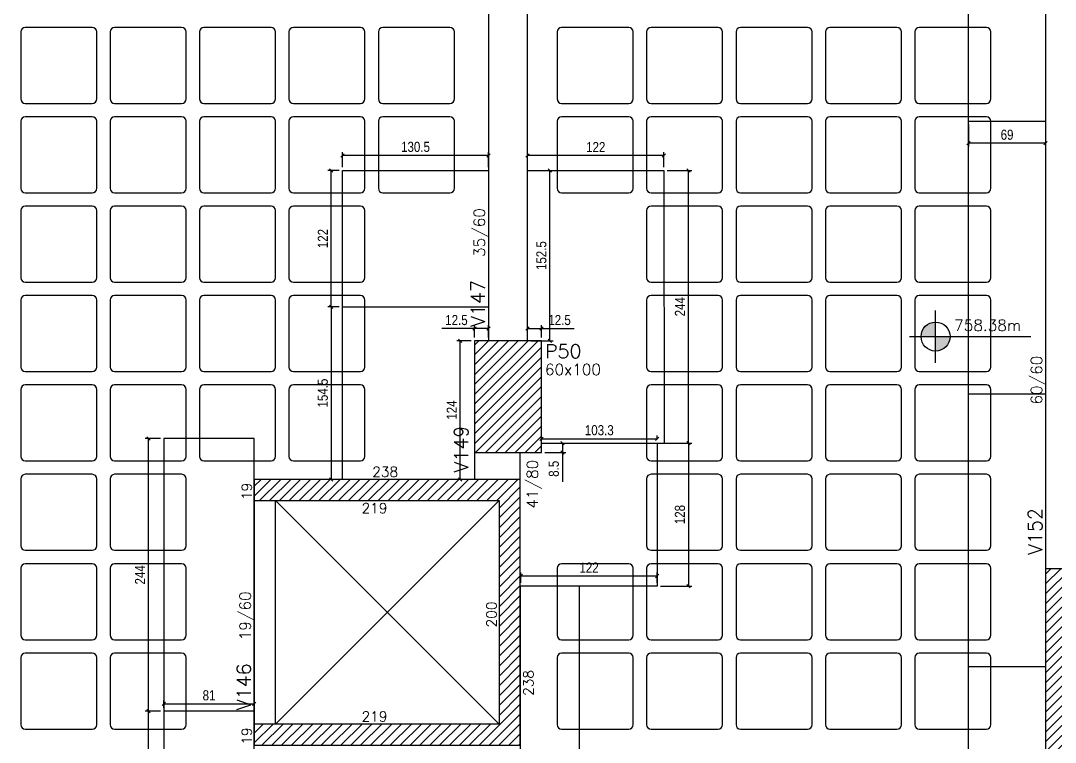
# Model space of a CAD drawing. Header units: millimetres. Extents: x -9777 to 15193, y 190 to 5169.
# Drawn here: x 5778 to 6703, y 1972 to 2618 of the extents above; entities that cross this region are included whole.
import ezdxf

# ---------------------------------------------------------------- set-up
doc = ezdxf.new("R2010")
doc.units = ezdxf.units.MM
for name, color, linetype in [('251', 5, 'Continuous'), ('COTA', 241, 'Continuous'), ('F-CUBETA', 1, 'Continuous'), ('F-NÍVEL-PLANTA', 2, 'Continuous'), ('F-PILARES-DIM', 172, 'Continuous'), ('F-PILARES-HACH', 174, 'Continuous'), ('F-PILARES-NOME', 170, 'Continuous'), ('F-PILARES-S', 170, 'Continuous'), ('F-TEXTO', 6, 'Continuous'), ('F-VIGAS', 3, 'Continuous'), ('F-VIGAS-DIM', 2, 'Continuous'), ('F-VIGAS-NOME', 4, 'Continuous'), ('F-VÃO', 1, 'Continuous'), ('Painéis', 200, 'Continuous')]:
    doc.layers.add(name, color=color, linetype=linetype)
doc.styles.add('COTA TECNICA-50', font='techl___.ttf', dxfattribs={"height": 9})
doc.styles.add('MCP', font='romans.shx')
doc.dimstyles.new('COTA PAINEL-50', dxfattribs={"dimtxt": 9, "dimasz": 3, "dimexe": 3, "dimexo": 3, "dimgap": 3, "dimtad": 1, "dimdec": 1, "dimzin": 12, "dimdsep": 46, "dimtxsty": 'COTA TECNICA-50', "dimblk1": 'OBLIQUE', "dimblk2": 'OBLIQUE', "dimsah": 1, "dimcen": 0.9, "dimclrd": 4, "dimclre": 4, "dimclrt": 240, "dimadec": 1, "dimazin": 3, "dimtfac": 1, "dimtdec": 1, "dimtmove": 0, "dimatfit": 3, "dimfxl": 1, "dimtolj": 1, "dimtzin": 12, "dimarcsym": 0})
pattern_1 = [(45, (4154.6213, 1323.973), (-4.419417, 4.419417), [])]

# ---------------------------------------------------------------- blocks, each defined once
blk = doc.blocks.new('_VAONER063650636500869008690')
at = {"layer": '251', "color": 1}
for p, q in [((-34, 30), (-34, -30)), ((30, 34), (-30, 34)), ((34, -30), (34, 30)), ((-30, -34), (30, -34))]:
    blk.add_line(p, q, dxfattribs=at)
for centre, start, end in [((-30, 30), 90, 180), ((30, 30), 0, 90), ((-30, -30), 180, 270), ((30, -30), 270, 0)]:
    blk.add_arc(centre, 4, start, end, dxfattribs=at)
blk = doc.blocks.new('Nível - Planta')
at = {"layer": 'F-NÍVEL-PLANTA'}
h = blk.add_hatch(color=71, dxfattribs=at)
h.paths.add_polyline_path([(0, 0), (0, 0.26, 0.414214), (-0.26, 0)])
h.paths.add_polyline_path([(0.26, 0), (0, 0), (0, -0.26, 0.414214)])
for p, q in [((0, -0.469), (0, 0.469)), ((-0.469, 0), (1.704, 0))]:
    blk.add_line(p, q, dxfattribs=at)
blk.add_circle((0, 0), 0.26, dxfattribs=at)
at = {"layer": 'F-TEXTO', "color": 3, "style": 'MCP'}
blk.add_attdef('NÍVEL', (0.333, 0.102), '', height=0.2, dxfattribs=at)
blk = doc.blocks.new('_Oblique')
at = {"color": 0, "linetype": 'ByBlock', "lineweight": -2}
blk.add_line((-0.5, -0.5), (0.5, 0.5), dxfattribs=at)
blk = doc.blocks.new('*D1290')
at = {"layer": 'COTA', "color": 4, "lineweight": -2, "transparency": 16777216}
for p, q in [((6625.62, 2524.97), (6625.62, 2505.23)), ((6694.62, 2524.97), (6694.62, 2505.23)), ((6694.62, 2508.23), (6625.62, 2508.23))]:
    blk.add_line(p, q, dxfattribs=at)
at = {"layer": 'Defpoints', "color": 0, "transparency": 16777216}
for p in [(6625.62, 2527.97), (6694.62, 2527.97), (6625.62, 2508.23)]:
    blk.add_point(p, dxfattribs=at)
at = {"layer": 'COTA', "color": 4, "lineweight": -2, "transparency": 16777216, "xscale": 3, "yscale": 3, "zscale": 3, "rotation": 180}
blk.add_blockref('_Oblique', (6625.62, 2508.23), dxfattribs=at)
at = {"layer": 'COTA', "color": 4, "lineweight": -2, "transparency": 16777216, "xscale": 3, "yscale": 3, "zscale": 3}
blk.add_blockref('_Oblique', (6694.62, 2508.23), dxfattribs=at)
at = {"layer": 'COTA', "color": 240, "transparency": 16777216, "insert": (6660.12, 2515.85), "char_height": 9, "attachment_point": 5, "style": 'COTA TECNICA-50'}
blk.add_mtext('\\A1;69', dxfattribs=at)
blk = doc.blocks.new('*D1340')
at = {"layer": 'COTA', "color": 4, "lineweight": -2, "transparency": 16777216}
for p, q in [((6231.12, 2486.97), (6231.12, 2500.3)), ((6353.12, 2486.97), (6353.12, 2500.3)), ((6353.12, 2497.3), (6231.12, 2497.3))]:
    blk.add_line(p, q, dxfattribs=at)
at = {"layer": 'Defpoints', "color": 0, "transparency": 16777216}
for p in [(6231.12, 2497.3), (6231.12, 2483.97), (6353.12, 2483.97)]:
    blk.add_point(p, dxfattribs=at)
at = {"layer": 'COTA', "color": 4, "lineweight": -2, "transparency": 16777216, "xscale": 3, "yscale": 3, "zscale": 3, "rotation": 180}
blk.add_blockref('_Oblique', (6231.12, 2497.3), dxfattribs=at)
at = {"layer": 'COTA', "color": 4, "lineweight": -2, "transparency": 16777216, "xscale": 3, "yscale": 3, "zscale": 3}
blk.add_blockref('_Oblique', (6353.12, 2497.3), dxfattribs=at)
at = {"layer": 'COTA', "color": 240, "transparency": 16777216, "insert": (6292.12, 2504.86), "char_height": 9, "attachment_point": 5, "style": 'COTA TECNICA-50'}
blk.add_mtext('\\A1;122', dxfattribs=at)
blk = doc.blocks.new('*D1341')
at = {"layer": 'COTA', "color": 4, "lineweight": -2, "transparency": 16777216}
for p, q in [((6234.12, 2483.97), (6254.11, 2483.97)), ((6251.11, 2331.47), (6251.11, 2483.97)), ((6234.12, 2331.47), (6254.11, 2331.47))]:
    blk.add_line(p, q, dxfattribs=at)
at = {"layer": 'Defpoints', "color": 0, "transparency": 16777216}
for p in [(6231.12, 2483.97), (6251.11, 2483.97), (6231.12, 2331.47)]:
    blk.add_point(p, dxfattribs=at)
at = {"layer": 'COTA', "color": 4, "lineweight": -2, "transparency": 16777216, "xscale": 3, "yscale": 3, "zscale": 3}
for p, rotation in [((6251.11, 2483.97), 90), ((6251.11, 2331.47), 270)]:
    blk.add_blockref('_Oblique', p, dxfattribs=dict(at, rotation=rotation))
at = {"layer": 'COTA', "color": 240, "transparency": 16777216, "insert": (6243.51, 2407.72), "char_height": 9, "attachment_point": 5, "rotation": 90, "style": 'COTA TECNICA-50'}
blk.add_mtext('\\A1;152.5', dxfattribs=at)
blk = doc.blocks.new('*D1342')
at = {"layer": 'COTA', "color": 4, "lineweight": -2, "transparency": 16777216}
for p, q in [((6231.12, 2334.47), (6231.12, 2345.42)), ((6231.12, 2342.42), (6243.62, 2342.42)), ((6243.62, 2334.47), (6243.62, 2345.42)), ((6243.62, 2342.42), (6272.86, 2342.42))]:
    blk.add_line(p, q, dxfattribs=at)
at = {"layer": 'Defpoints', "color": 0, "transparency": 16777216}
for p in [(6243.62, 2342.42), (6231.12, 2331.47), (6243.62, 2331.47)]:
    blk.add_point(p, dxfattribs=at)
at = {"layer": 'COTA', "color": 4, "lineweight": -2, "transparency": 16777216, "xscale": 3, "yscale": 3, "zscale": 3, "rotation": 180}
blk.add_blockref('_Oblique', (6231.12, 2342.42), dxfattribs=at)
at = {"layer": 'COTA', "color": 4, "lineweight": -2, "transparency": 16777216, "xscale": 3, "yscale": 3, "zscale": 3}
blk.add_blockref('_Oblique', (6243.62, 2342.42), dxfattribs=at)
at = {"layer": 'COTA', "color": 240, "transparency": 16777216, "insert": (6259.74, 2350.01), "char_height": 9, "attachment_point": 5, "style": 'COTA TECNICA-50'}
blk.add_mtext('\\A1;12.5', dxfattribs=at)
blk = doc.blocks.new('*D1343')
at = {"layer": 'COTA', "color": 4, "lineweight": -2, "transparency": 16777216}
for p, q in [((6183.62, 2342.42), (6154.38, 2342.42)), ((6183.62, 2334.47), (6183.62, 2345.42)), ((6196.12, 2342.42), (6183.62, 2342.42)), ((6196.12, 2334.47), (6196.12, 2345.42))]:
    blk.add_line(p, q, dxfattribs=at)
at = {"layer": 'Defpoints', "color": 0, "transparency": 16777216}
for p in [(6183.62, 2342.42), (6183.62, 2331.47), (6196.12, 2331.47)]:
    blk.add_point(p, dxfattribs=at)
at = {"layer": 'COTA', "color": 4, "lineweight": -2, "transparency": 16777216, "xscale": 3, "yscale": 3, "zscale": 3, "rotation": 180}
blk.add_blockref('_Oblique', (6183.62, 2342.42), dxfattribs=at)
at = {"layer": 'COTA', "color": 4, "lineweight": -2, "transparency": 16777216, "xscale": 3, "yscale": 3, "zscale": 3}
blk.add_blockref('_Oblique', (6196.12, 2342.42), dxfattribs=at)
at = {"layer": 'COTA', "color": 240, "transparency": 16777216, "insert": (6167.5, 2350.01), "char_height": 9, "attachment_point": 5, "style": 'COTA TECNICA-50'}
blk.add_mtext('\\A1;12.5', dxfattribs=at)
blk = doc.blocks.new('*D1344')
at = {"layer": 'COTA', "color": 4, "lineweight": -2, "transparency": 16777216}
for p, q in [((6246.62, 2239.97), (6265.24, 2239.97)), ((6246.62, 2231.47), (6265.24, 2231.47)), ((6262.24, 2239.97), (6262.24, 2231.47)), ((6262.24, 2231.47), (6262.24, 2205.37))]:
    blk.add_line(p, q, dxfattribs=at)
at = {"layer": 'Defpoints', "color": 0, "transparency": 16777216}
for p in [(6243.62, 2239.97), (6243.62, 2231.47), (6262.24, 2231.47)]:
    blk.add_point(p, dxfattribs=at)
at = {"layer": 'COTA', "color": 4, "lineweight": -2, "transparency": 16777216, "xscale": 3, "yscale": 3, "zscale": 3}
for p, rotation in [((6262.24, 2239.97), 90), ((6262.24, 2231.47), 270)]:
    blk.add_blockref('_Oblique', p, dxfattribs=dict(at, rotation=rotation))
at = {"layer": 'COTA', "color": 240, "transparency": 16777216, "insert": (6254.62, 2216.92), "char_height": 9, "attachment_point": 5, "rotation": 90, "style": 'COTA TECNICA-50'}
blk.add_mtext('\\A1;8.5', dxfattribs=at)
blk = doc.blocks.new('*D1345')
at = {"layer": 'COTA', "color": 4, "lineweight": -2, "transparency": 16777216}
for p, q in [((6225.12, 2114.97), (6225.12, 2123.97)), ((6347.12, 2120.97), (6225.12, 2120.97)), ((6347.12, 2114.97), (6347.12, 2123.97))]:
    blk.add_line(p, q, dxfattribs=at)
at = {"layer": 'Defpoints', "color": 0, "transparency": 16777216}
for p in [(6225.12, 2120.97), (6225.12, 2111.97), (6347.12, 2111.97)]:
    blk.add_point(p, dxfattribs=at)
at = {"layer": 'COTA', "color": 4, "lineweight": -2, "transparency": 16777216, "xscale": 3, "yscale": 3, "zscale": 3, "rotation": 180}
blk.add_blockref('_Oblique', (6225.12, 2120.97), dxfattribs=at)
at = {"layer": 'COTA', "color": 4, "lineweight": -2, "transparency": 16777216, "xscale": 3, "yscale": 3, "zscale": 3}
blk.add_blockref('_Oblique', (6347.12, 2120.97), dxfattribs=at)
at = {"layer": 'COTA', "color": 240, "transparency": 16777216, "insert": (6286.12, 2128.52), "char_height": 9, "attachment_point": 5, "style": 'COTA TECNICA-50'}
blk.add_mtext('\\A1;122', dxfattribs=at)
blk = doc.blocks.new('*D1346')
at = {"layer": 'COTA', "color": 4, "lineweight": -2, "transparency": 16777216}
for p, q in [((6356.12, 2483.97), (6378.02, 2483.97)), ((6375.02, 2239.97), (6375.02, 2483.97)), ((6356.45, 2239.97), (6378.02, 2239.97))]:
    blk.add_line(p, q, dxfattribs=at)
at = {"layer": 'Defpoints', "color": 0, "transparency": 16777216}
for p in [(6353.12, 2483.97), (6375.02, 2483.97), (6353.45, 2239.97)]:
    blk.add_point(p, dxfattribs=at)
at = {"layer": 'COTA', "color": 4, "lineweight": -2, "transparency": 16777216, "xscale": 3, "yscale": 3, "zscale": 3}
for p, rotation in [((6375.02, 2483.97), 90), ((6375.02, 2239.97), 270)]:
    blk.add_blockref('_Oblique', p, dxfattribs=dict(at, rotation=rotation))
at = {"layer": 'COTA', "color": 240, "transparency": 16777216, "insert": (6367.45, 2361.97), "char_height": 9, "attachment_point": 5, "rotation": 90, "style": 'COTA TECNICA-50'}
blk.add_mtext('\\A1;244', dxfattribs=at)
blk = doc.blocks.new('*D1347')
at = {"layer": 'COTA', "color": 4, "lineweight": -2, "transparency": 16777216}
for p, q in [((6349.95, 2239.97), (6378.02, 2239.97)), ((6375.02, 2239.97), (6375.02, 2111.97)), ((6350.12, 2111.97), (6378.02, 2111.97))]:
    blk.add_line(p, q, dxfattribs=at)
at = {"layer": 'Defpoints', "color": 0, "transparency": 16777216}
for p in [(6346.95, 2239.97), (6347.12, 2111.97), (6375.02, 2111.97)]:
    blk.add_point(p, dxfattribs=at)
at = {"layer": 'COTA', "color": 4, "lineweight": -2, "transparency": 16777216, "xscale": 3, "yscale": 3, "zscale": 3}
for p, rotation in [((6375.02, 2239.97), 90), ((6375.02, 2111.97), 270)]:
    blk.add_blockref('_Oblique', p, dxfattribs=dict(at, rotation=rotation))
at = {"layer": 'COTA', "color": 240, "transparency": 16777216, "insert": (6367.43, 2175.97), "char_height": 9, "attachment_point": 5, "rotation": 90, "style": 'COTA TECNICA-50'}
blk.add_mtext('\\A1;128', dxfattribs=at)
blk = doc.blocks.new('*D1348')
at = {"layer": 'COTA', "color": 4, "lineweight": -2, "transparency": 16777216}
for p, q in [((6243.62, 2242.97), (6243.62, 2246.72)), ((6243.62, 2243.72), (6346.95, 2243.72)), ((6346.95, 2243.11), (6346.95, 2246.72))]:
    blk.add_line(p, q, dxfattribs=at)
at = {"layer": 'Defpoints', "color": 0, "transparency": 16777216}
for p in [(6346.95, 2243.72), (6346.95, 2240.11), (6243.62, 2239.97)]:
    blk.add_point(p, dxfattribs=at)
at = {"layer": 'COTA', "color": 4, "lineweight": -2, "transparency": 16777216, "xscale": 3, "yscale": 3, "zscale": 3, "rotation": 180}
blk.add_blockref('_Oblique', (6243.62, 2243.72), dxfattribs=at)
at = {"layer": 'COTA', "color": 4, "lineweight": -2, "transparency": 16777216, "xscale": 3, "yscale": 3, "zscale": 3}
blk.add_blockref('_Oblique', (6346.95, 2243.72), dxfattribs=at)
at = {"layer": 'COTA', "color": 240, "transparency": 16777216, "insert": (6295.29, 2251.42), "char_height": 9, "attachment_point": 5, "style": 'COTA TECNICA-50'}
blk.add_mtext('\\A1;103.3', dxfattribs=at)
blk = doc.blocks.new('*D1349')
at = {"layer": 'COTA', "color": 4, "lineweight": -2, "transparency": 16777216}
for p, q in [((6062.62, 2361.97), (6052.52, 2361.97)), ((6055.52, 2361.97), (6055.52, 2207.47)), ((6062.62, 2207.47), (6052.52, 2207.47))]:
    blk.add_line(p, q, dxfattribs=at)
at = {"layer": 'Defpoints', "color": 0, "transparency": 16777216}
for p in [(6065.62, 2361.97), (6055.52, 2207.47), (6065.62, 2207.47)]:
    blk.add_point(p, dxfattribs=at)
at = {"layer": 'COTA', "color": 4, "lineweight": -2, "transparency": 16777216, "xscale": 3, "yscale": 3, "zscale": 3}
for p, rotation in [((6055.52, 2361.97), 90), ((6055.52, 2207.47), 270)]:
    blk.add_blockref('_Oblique', p, dxfattribs=dict(at, rotation=rotation))
at = {"layer": 'COTA', "color": 240, "transparency": 16777216, "insert": (6047.92, 2284.72), "char_height": 9, "attachment_point": 5, "rotation": 90, "style": 'COTA TECNICA-50'}
blk.add_mtext('\\A1;154.5', dxfattribs=at)
blk = doc.blocks.new('*D1350')
at = {"layer": 'COTA', "color": 4, "lineweight": -2, "transparency": 16777216}
for p, q in [((6062.62, 2483.97), (6052.52, 2483.97)), ((6055.52, 2361.97), (6055.52, 2483.97)), ((6062.62, 2361.97), (6052.52, 2361.97))]:
    blk.add_line(p, q, dxfattribs=at)
at = {"layer": 'Defpoints', "color": 0, "transparency": 16777216}
for p in [(6055.52, 2483.97), (6065.62, 2483.97), (6065.62, 2361.97)]:
    blk.add_point(p, dxfattribs=at)
at = {"layer": 'COTA', "color": 4, "lineweight": -2, "transparency": 16777216, "xscale": 3, "yscale": 3, "zscale": 3}
for p, rotation in [((6055.52, 2483.97), 90), ((6055.52, 2361.97), 270)]:
    blk.add_blockref('_Oblique', p, dxfattribs=dict(at, rotation=rotation))
at = {"layer": 'COTA', "color": 240, "transparency": 16777216, "insert": (6047.97, 2422.97), "char_height": 9, "attachment_point": 5, "rotation": 90, "style": 'COTA TECNICA-50'}
blk.add_mtext('\\A1;122', dxfattribs=at)
blk = doc.blocks.new('*D1351')
at = {"layer": 'COTA', "color": 4, "lineweight": -2, "transparency": 16777216}
for p, q in [((6065.62, 2486.97), (6065.62, 2500.3)), ((6196.12, 2486.97), (6196.12, 2500.3)), ((6196.12, 2497.3), (6065.62, 2497.3))]:
    blk.add_line(p, q, dxfattribs=at)
at = {"layer": 'Defpoints', "color": 0, "transparency": 16777216}
for p in [(6065.62, 2497.3), (6065.62, 2483.97), (6196.12, 2483.97)]:
    blk.add_point(p, dxfattribs=at)
at = {"layer": 'COTA', "color": 4, "lineweight": -2, "transparency": 16777216, "xscale": 3, "yscale": 3, "zscale": 3, "rotation": 180}
blk.add_blockref('_Oblique', (6065.62, 2497.3), dxfattribs=at)
at = {"layer": 'COTA', "color": 4, "lineweight": -2, "transparency": 16777216, "xscale": 3, "yscale": 3, "zscale": 3}
blk.add_blockref('_Oblique', (6196.12, 2497.3), dxfattribs=at)
at = {"layer": 'COTA', "color": 240, "transparency": 16777216, "insert": (6130.87, 2505), "char_height": 9, "attachment_point": 5, "style": 'COTA TECNICA-50'}
blk.add_mtext('\\A1;130.5', dxfattribs=at)
blk = doc.blocks.new('*D1352')
at = {"layer": 'COTA', "color": 4, "lineweight": -2, "transparency": 16777216}
for p, q in [((6180.62, 2331.47), (6167.84, 2331.47)), ((6170.84, 2207.47), (6170.84, 2331.47)), ((6180.62, 2207.47), (6167.84, 2207.47))]:
    blk.add_line(p, q, dxfattribs=at)
at = {"layer": 'Defpoints', "color": 0, "transparency": 16777216}
for p in [(6170.84, 2331.47), (6183.62, 2331.47), (6183.62, 2207.47)]:
    blk.add_point(p, dxfattribs=at)
at = {"layer": 'COTA', "color": 4, "lineweight": -2, "transparency": 16777216, "xscale": 3, "yscale": 3, "zscale": 3}
for p, rotation in [((6170.84, 2331.47), 90), ((6170.84, 2207.47), 270)]:
    blk.add_blockref('_Oblique', p, dxfattribs=dict(at, rotation=rotation))
at = {"layer": 'COTA', "color": 240, "transparency": 16777216, "insert": (6163.27, 2269.47), "char_height": 9, "attachment_point": 5, "rotation": 90, "style": 'COTA TECNICA-50'}
blk.add_mtext('\\A1;124', dxfattribs=at)
blk = doc.blocks.new('*D1355')
at = {"layer": 'COTA', "color": 4, "lineweight": -2, "transparency": 16777216}
for p, q in [((5902.62, 1999.97), (5888.95, 1999.97)), ((5891.95, 1871.97), (5891.95, 1999.97)), ((5902.62, 1871.97), (5888.95, 1871.97))]:
    blk.add_line(p, q, dxfattribs=at)
at = {"layer": 'Defpoints', "color": 0, "transparency": 16777216}
for p in [(5891.95, 1999.97), (5905.62, 1999.97), (5905.62, 1871.97)]:
    blk.add_point(p, dxfattribs=at)
at = {"layer": 'COTA', "color": 4, "lineweight": -2, "transparency": 16777216, "xscale": 3, "yscale": 3, "zscale": 3}
for p, rotation in [((5891.95, 1999.97), 90), ((5891.95, 1871.97), 270)]:
    blk.add_blockref('_Oblique', p, dxfattribs=dict(at, rotation=rotation))
at = {"layer": 'COTA', "color": 240, "transparency": 16777216, "insert": (5884.36, 1935.97), "char_height": 9, "attachment_point": 5, "rotation": 90, "style": 'COTA TECNICA-50'}
blk.add_mtext('\\A1;128', dxfattribs=at)
blk = doc.blocks.new('*D1356')
at = {"layer": 'COTA', "color": 4, "lineweight": -2, "transparency": 16777216}
for p, q in [((5902.62, 2243.97), (5888.95, 2243.97)), ((5891.95, 1999.97), (5891.95, 2243.97)), ((5902.62, 1999.97), (5888.95, 1999.97))]:
    blk.add_line(p, q, dxfattribs=at)
at = {"layer": 'Defpoints', "color": 0, "transparency": 16777216}
for p in [(5891.95, 2243.97), (5905.62, 2243.97), (5905.62, 1999.97)]:
    blk.add_point(p, dxfattribs=at)
at = {"layer": 'COTA', "color": 4, "lineweight": -2, "transparency": 16777216, "xscale": 3, "yscale": 3, "zscale": 3}
for p, rotation in [((5891.95, 2243.97), 90), ((5891.95, 1999.97), 270)]:
    blk.add_blockref('_Oblique', p, dxfattribs=dict(at, rotation=rotation))
at = {"layer": 'COTA', "color": 240, "transparency": 16777216, "insert": (5884.38, 2121.97), "char_height": 9, "attachment_point": 5, "rotation": 90, "style": 'COTA TECNICA-50'}
blk.add_mtext('\\A1;244', dxfattribs=at)
blk = doc.blocks.new('*D1357')
at = {"layer": 'COTA', "color": 4, "lineweight": -2, "transparency": 16777216}
for p, q in [((5905.62, 2002.97), (5905.62, 2009.55)), ((5986.62, 2002.97), (5986.62, 2009.55)), ((5905.62, 2006.55), (5986.62, 2006.55))]:
    blk.add_line(p, q, dxfattribs=at)
at = {"layer": 'Defpoints', "color": 0, "transparency": 16777216}
for p in [(5905.62, 1999.97), (5986.62, 2006.55), (5986.62, 1999.97)]:
    blk.add_point(p, dxfattribs=at)
at = {"layer": 'COTA', "color": 4, "lineweight": -2, "transparency": 16777216, "xscale": 3, "yscale": 3, "zscale": 3, "rotation": 180}
blk.add_blockref('_Oblique', (5905.62, 2006.55), dxfattribs=at)
at = {"layer": 'COTA', "color": 4, "lineweight": -2, "transparency": 16777216, "xscale": 3, "yscale": 3, "zscale": 3}
blk.add_blockref('_Oblique', (5986.62, 2006.55), dxfattribs=at)
at = {"layer": 'COTA', "color": 240, "transparency": 16777216, "insert": (5946.12, 2014.13), "char_height": 9, "attachment_point": 5, "style": 'COTA TECNICA-50'}
blk.add_mtext('\\A1;81', dxfattribs=at)

msp = doc.modelspace()

# ---------------------------------------------------------------- hatches: boundary and pattern name
at = {"layer": 'F-PILARES-HACH', "linetype": 'Continuous'}
h = msp.add_hatch(dxfattribs=at)
h.set_pattern_fill('ANSI31', color=256, scale=50, style=0)
h.set_pattern_definition(pattern_1)
h.paths.add_polyline_path([(6183.62, 2231.47), (6243.62, 2231.47), (6243.62, 2331.47), (6183.62, 2331.47)], flags=16)
h = msp.add_hatch(dxfattribs=at)
h.set_pattern_fill('ANSI31', color=256, scale=50, style=0)
h.set_pattern_definition(pattern_1)
h.paths.add_polyline_path([(6224.62, 1969.47), (6224.62, 2207.47), (5986.62, 2207.47), (5986.62, 2188.47), (6205.62, 2188.47), (6205.62, 1988.47), (5986.62, 1988.47), (5986.62, 1969.47)], flags=16)
h = msp.add_hatch(dxfattribs=at)
h.set_pattern_fill('ANSI31', color=256, scale=50, style=0)
h.set_pattern_definition(pattern_1)
h.paths.add_polyline_path([(6694.62, 1798.47), (6754.62, 1798.47), (6754.62, 2127.47), (6694.62, 2127.47)], flags=16)

# ---------------------------------------------------------------- linework, layer by layer
at = {"layer": 'F-PILARES-S', "linetype": 'Continuous'}
for points in [[(6183.62, 2231.47), (6243.62, 2231.47), (6243.62, 2331.47), (6183.62, 2331.47), (6183.62, 2231.47)], [(6224.62, 1969.47), (6224.62, 2207.47), (5986.62, 2207.47), (5986.62, 2188.47), (6205.62, 2188.47), (6205.62, 1988.47), (5986.62, 1988.47), (5986.62, 1969.47), (6224.62, 1969.47)], [(6694.62, 1798.47), (6754.62, 1798.47), (6754.62, 2127.47), (6694.62, 2127.47), (6694.62, 1798.47)]]:
    msp.add_lwpolyline(points, dxfattribs=at)
at = {"layer": 'F-VIGAS'}
for points in [[(6196.12, 2823.47), (6196.12, 2331.47)], [(6231.12, 2331.47), (6231.12, 2823.47)], [(6694.62, 2823.47), (6694.62, 2127.47)], [(6183.62, 2231.47), (6183.62, 2207.47)], [(6224.62, 2207.47), (6224.62, 2231.47)], [(5986.62, 2188.47), (5986.62, 1988.47)], [(6005.62, 1988.47), (6005.62, 2188.47)]]:
    msp.add_lwpolyline(points, dxfattribs=at)
at = {"layer": 'F-VÃO'}
for p, q in [((6005.62, 1988.47), (6205.62, 2188.47)), ((6005.62, 2188.47), (6205.62, 1988.47))]:
    msp.add_line(p, q, dxfattribs=at)
at = {"layer": 'Painéis'}
for p, q in [((6625.62, 1711.97), (6625.62, 2771.97)), ((6625.62, 2527.97), (6694.62, 2527.97)), ((6065.62, 2207.47), (6065.62, 2483.97)), ((6065.62, 2483.97), (6196.12, 2483.97)), ((6231.12, 2483.97), (6353.12, 2483.97)), ((6353.12, 2483.97), (6353.45, 2239.97)), ((6065.62, 2361.97), (6196.12, 2361.97)), ((6625.62, 2283.97), (6694.62, 2283.97)), ((5986.62, 2243.97), (5905.62, 2243.97)), ((5905.62, 2243.97), (5905.62, 1871.97)), ((5986.62, 1871.97), (5986.62, 2243.97)), ((6243.62, 2239.97), (6353.12, 2239.97)), ((6346.95, 2239.97), (6347.12, 2111.97)), ((6347.12, 2111.97), (6225.12, 2111.97)), ((6625.62, 2039.97), (6694.62, 2039.97)), ((5986.62, 1999.97), (5905.62, 1999.97))]:
    msp.add_line(p, q, dxfattribs=at)
msp.add_lwpolyline([(6224.62, 1891.97), (6277.62, 1891.97), (6277.62, 2111.97), (6224.62, 2111.97)], close=True, dxfattribs=at)

# ---------------------------------------------------------------- block references
at = {"layer": 'F-CUBETA'}
for p in [(5811.62, 2577.97), (5891.62, 2577.97), (5971.62, 2577.97), (6051.62, 2577.97), (6131.62, 2577.97), (6291.62, 2577.97), (6371.62, 2577.97), (6451.62, 2577.97), (6531.62, 2577.97), (6611.62, 2577.97), (5811.62, 2497.97), (5891.62, 2497.97), (5971.62, 2497.97), (6051.62, 2497.97), (6131.62, 2497.97), (6291.62, 2497.97), (6371.62, 2497.97), (6451.62, 2497.97), (6531.62, 2497.97), (6611.62, 2497.97), (5811.62, 2417.97), (5891.62, 2417.97), (5971.62, 2417.97), (6051.62, 2417.97), (6371.62, 2417.97), (6451.62, 2417.97), (6531.62, 2417.97), (6611.62, 2417.97), (5811.62, 2337.97), (5891.62, 2337.97), (5971.62, 2337.97), (6051.62, 2337.97), (6371.62, 2337.97), (6451.62, 2337.97), (6531.62, 2337.97), (6611.62, 2337.97), (5811.62, 2257.97), (5891.62, 2257.97), (5971.62, 2257.97), (6051.62, 2257.97), (6371.62, 2257.97), (6451.62, 2257.97), (6531.62, 2257.97), (6611.62, 2257.97), (5811.62, 2177.97), (5891.62, 2177.97), (6371.62, 2177.97), (6451.62, 2177.97), (6531.62, 2177.97), (6611.62, 2177.97), (5811.62, 2097.97), (5891.62, 2097.97), (6291.62, 2097.97), (6371.62, 2097.97), (6451.62, 2097.97), (6531.62, 2097.97), (6611.62, 2097.97), (5811.62, 2017.97), (5891.62, 2017.97), (6291.62, 2017.97), (6371.62, 2017.97), (6451.62, 2017.97), (6531.62, 2017.97), (6611.62, 2017.97)]:
    msp.add_blockref('_VAONER063650636500869008690', p, dxfattribs=at)
at = {"layer": 'F-NÍVEL-PLANTA', "linetype": 'Continuous', "xscale": 50, "yscale": 50, "zscale": 50}
msp.add_blockref('Nível - Planta', (6596.16, 2335.24), dxfattribs=at).add_auto_attribs({'NÍVEL': '758.38m'})

# ---------------------------------------------------------------- texts
at = {"layer": 'F-PILARES-DIM', "linetype": 'Continuous', "style": 'MCP'}
for s, height, p in [('60x100', 10, (6246.66, 2300.81)), ('238', 9, (6092.12, 2209.72)), ('219', 9, (6082.62, 2177.22)), ('219', 9, (6082.62, 1990.72))]:
    msp.add_text(s, height=height, dxfattribs=at).set_placement(p)
for s, p in [('19', (5984.37, 2188.97)), ('200', (6203.37, 2074.97)), ('238', (6236.36, 2013.69)), ('19', (5984.37, 1969.97))]:
    msp.add_text(s, height=9, rotation=90, dxfattribs=at).set_placement(p)
at = {"layer": 'F-PILARES-NOME', "linetype": 'Continuous', "style": 'MCP'}
msp.add_text('P50', height=12.5, dxfattribs=at).set_placement((6246.66, 2315.81))
at = {"layer": 'F-VIGAS-DIM', "linetype": 'Continuous', "style": 'MCP'}
for s, p in [('35/60', (6193, 2406.47)), ('60/60', (6691.5, 2274.4)), ('41/80', (6240.45, 2181.25)), ('19/60', (5983.5, 2063.47))]:
    msp.add_text(s, height=10, rotation=90, dxfattribs=at).set_placement(p)
at = {"layer": 'F-VIGAS-NOME', "linetype": 'Continuous', "style": 'MCP'}
for s, p in [('V147', (6193, 2343.97)), ('V149', (6178, 2213.68)), ('V152', (6691.5, 2139.97)), ('V146', (5983.5, 2000.97))]:
    msp.add_text(s, height=12.5, rotation=90, dxfattribs=at).set_placement(p)

# ---------------------------------------------------------------- dimensions: what is measured, and where the dimension line sits
at = {"layer": 'COTA'}
for base, p1, p2, picture, middle in [((6625.62, 2508.23), (6694.62, 2527.97), (6625.62, 2527.97), '*D1290', (6660.12, 2515.85)), ((6065.62, 2497.3), (6196.12, 2483.97), (6065.62, 2483.97), '*D1351', (6130.87, 2505)), ((6231.12, 2497.3), (6353.12, 2483.97), (6231.12, 2483.97), '*D1340', (6292.12, 2504.86)), ((6183.62, 2342.42), (6196.12, 2331.47), (6183.62, 2331.47), '*D1343', (6167.5, 2350.01)), ((6243.62, 2342.42), (6231.12, 2331.47), (6243.62, 2331.47), '*D1342', (6259.74, 2350.01)), ((6346.95, 2243.72), (6243.62, 2239.97), (6346.95, 2240.11), '*D1348', (6295.29, 2251.42)), ((6225.12, 2120.97), (6347.12, 2111.97), (6225.12, 2111.97), '*D1345', (6286.12, 2128.52)), ((5986.62, 2006.55), (5905.62, 1999.97), (5986.62, 1999.97), '*D1357', (5946.12, 2014.13))]:
    dim = msp.add_linear_dim(base=base, p1=p1, p2=p2, dimstyle='COTA PAINEL-50', dxfattribs=at)
    dim.commit()
    dim.dimension.update_dxf_attribs({"geometry": picture, "text_midpoint": middle})
for base, p1, p2, picture, middle in [((6055.52, 2483.97), (6065.62, 2361.97), (6065.62, 2483.97), '*D1350', (6047.97, 2422.97)), ((6251.11, 2483.97), (6231.12, 2331.47), (6231.12, 2483.97), '*D1341', (6243.51, 2407.72)), ((6375.02, 2483.97), (6353.45, 2239.97), (6353.12, 2483.97), '*D1346', (6367.45, 2361.97)), ((6055.52, 2207.47), (6065.62, 2361.97), (6065.62, 2207.47), '*D1349', (6047.92, 2284.72)), ((6170.84, 2331.47), (6183.62, 2207.47), (6183.62, 2331.47), '*D1352', (6163.27, 2269.47)), ((6262.24, 2231.47), (6243.62, 2239.97), (6243.62, 2231.47), '*D1344', (6254.62, 2216.92)), ((6375.02, 2111.97), (6346.95, 2239.97), (6347.12, 2111.97), '*D1347', (6367.43, 2175.97)), ((5891.95, 1999.97), (5905.62, 1871.97), (5905.62, 1999.97), '*D1355', (5884.36, 1935.97))]:
    dim = msp.add_linear_dim(base=base, p1=p1, p2=p2, angle=90, dimstyle='COTA PAINEL-50', dxfattribs=at)
    dim.commit()
    dim.dimension.update_dxf_attribs({"geometry": picture, "text_midpoint": middle})
dim = msp.add_linear_dim(base=(5891.95, 2243.97), p1=(5905.62, 1999.97), p2=(5905.62, 2243.97), angle=90, dimstyle='COTA PAINEL-50', override={"dimtmove": 1}, dxfattribs=at)
dim.commit()
dim.dimension.update_dxf_attribs({"geometry": '*D1356', "text_midpoint": (5884.38, 2121.97)})

doc.saveas('drawing.dxf')
